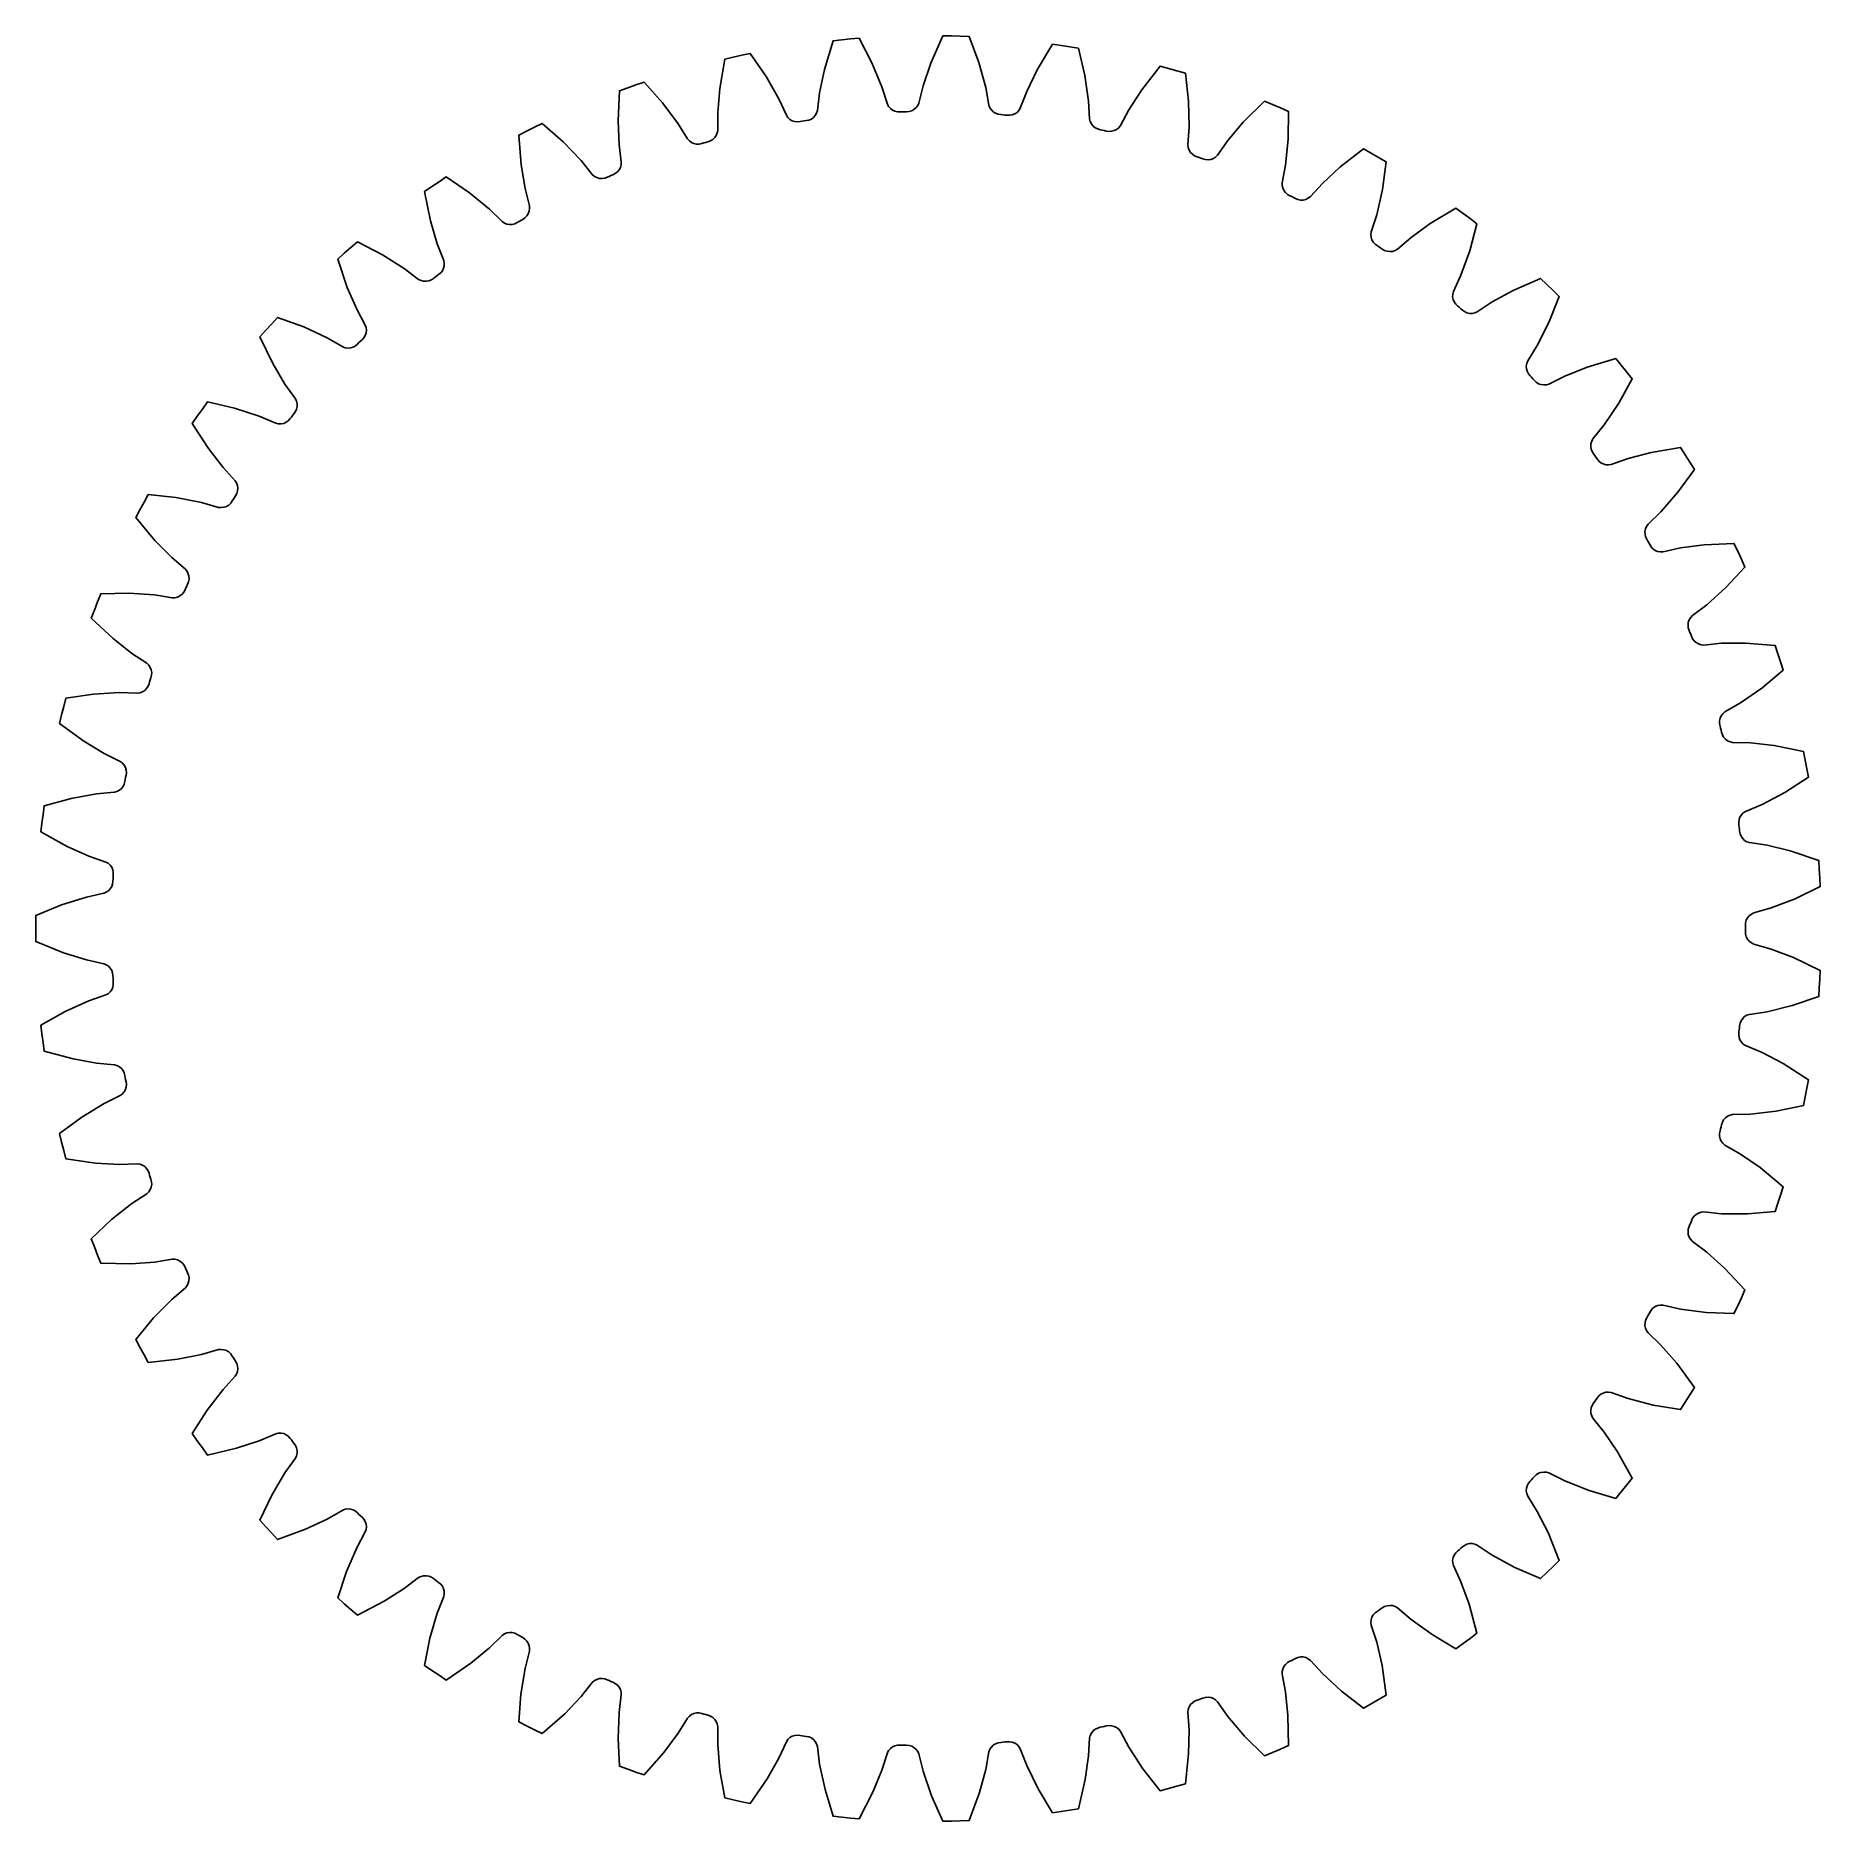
# Model space of a CAD drawing. Header units: millimetres. Extents: x -97 to 97, y -97 to 97.
import ezdxf

# ---------------------------------------------------------------- set-up
doc = ezdxf.new("R2010")
doc.units = ezdxf.units.MM
doc.layers.get('0').update_dxf_attribs({"linetype": 'CONTINUOUS'})

msp = doc.modelspace()

# ---------------------------------------------------------------- linework, layer by layer
msp.add_lwpolyline([(-79.76, -54.72), (-78.14, -52.18), (-76.43, -49.95), (-75.12, -48.51), (-74.97, -48.27), (-74.87, -47.99), (-74.83, -47.71), (-74.85, -47.42), (-74.94, -47.14), (-75.08, -46.88), (-75.2, -46.69), (-75.31, -46.5), (-75.43, -46.31), (-75.6, -46.07), (-75.81, -45.87), (-76.06, -45.72), (-76.33, -45.63), (-76.62, -45.59), (-76.91, -45.62), (-78.78, -46.16), (-81.32, -46.65), (-84.54, -47), (-84.99, -46.18), (-85.44, -45.34), (-85.88, -44.51), (-83.96, -42.18), (-81.99, -40.18), (-80.51, -38.92), (-80.33, -38.69), (-80.2, -38.43), (-80.12, -38.15), (-80.11, -37.86), (-80.16, -37.57), (-80.27, -37.3), (-80.36, -37.1), (-80.46, -36.89), (-80.55, -36.69), (-80.69, -36.43), (-80.87, -36.21), (-81.1, -36.03), (-81.36, -35.9), (-81.65, -35.83), (-81.94, -35.82), (-83.85, -36.13), (-86.43, -36.31), (-89.67, -36.26), (-90.02, -35.38), (-90.36, -34.5), (-90.7, -33.62), (-88.5, -31.54), (-86.31, -29.79), (-84.69, -28.73), (-84.48, -28.52), (-84.31, -28.28), (-84.2, -28.01), (-84.16, -27.73), (-84.17, -27.44), (-84.24, -27.15), (-84.31, -26.94), (-84.38, -26.73), (-84.45, -26.51), (-84.55, -26.24), (-84.71, -25.99), (-84.91, -25.79), (-85.16, -25.63), (-85.43, -25.53), (-85.72, -25.48), (-87.66, -25.55), (-90.24, -25.41), (-93.45, -24.96), (-93.69, -24.05), (-93.92, -23.13), (-94.14, -22.22), (-91.71, -20.43), (-89.31, -18.96), (-87.57, -18.1), (-87.34, -17.93), (-87.15, -17.71), (-87.01, -17.45), (-86.93, -17.17), (-86.9, -16.88), (-86.94, -16.6), (-86.98, -16.37), (-87.03, -16.15), (-87.07, -15.93), (-87.13, -15.65), (-87.26, -15.39), (-87.44, -15.16), (-87.66, -14.97), (-87.92, -14.83), (-88.2, -14.76), (-90.13, -14.58), (-92.68, -14.13), (-95.81, -13.29), (-95.93, -12.36), (-96.05, -11.42), (-96.16, -10.48), (-93.52, -9), (-90.97, -7.84), (-89.13, -7.2), (-88.88, -7.06), (-88.66, -6.86), (-88.49, -6.63), (-88.38, -6.36), (-88.32, -6.08), (-88.32, -5.79), (-88.34, -5.56), (-88.35, -5.34), (-88.36, -5.11), (-88.4, -4.82), (-88.49, -4.55), (-88.64, -4.3), (-88.84, -4.08), (-89.08, -3.92), (-89.34, -3.81), (-91.24, -3.39), (-93.71, -2.63), (-96.72, -1.42), (-96.72, -0.47), (-96.72, 0.47), (-96.72, 1.42), (-93.92, 2.56), (-91.24, 3.39), (-89.34, 3.81), (-89.08, 3.92), (-88.84, 4.08), (-88.64, 4.3), (-88.49, 4.55), (-88.4, 4.82), (-88.36, 5.11), (-88.35, 5.34), (-88.34, 5.56), (-88.32, 5.79), (-88.32, 6.08), (-88.38, 6.36), (-88.49, 6.63), (-88.66, 6.86), (-88.88, 7.06), (-89.13, 7.2), (-90.97, 7.84), (-93.33, 8.9), (-96.16, 10.48), (-96.05, 11.42), (-95.93, 12.36), (-95.81, 13.29), (-92.89, 14.08), (-90.13, 14.58), (-88.2, 14.76), (-87.92, 14.83), (-87.66, 14.97), (-87.44, 15.16), (-87.26, 15.39), (-87.13, 15.65), (-87.07, 15.93), (-87.03, 16.15), (-86.98, 16.37), (-86.94, 16.6), (-86.9, 16.88), (-86.93, 17.17), (-87.01, 17.45), (-87.15, 17.71), (-87.34, 17.93), (-87.57, 18.1), (-89.31, 18.96), (-91.52, 20.3), (-94.14, 22.22), (-93.92, 23.13), (-93.69, 24.05), (-93.45, 24.96), (-90.46, 25.39), (-87.66, 25.55), (-85.72, 25.48), (-85.43, 25.53), (-85.16, 25.63), (-84.91, 25.79), (-84.71, 25.99), (-84.55, 26.24), (-84.45, 26.51), (-84.38, 26.73), (-84.31, 26.94), (-84.24, 27.15), (-84.17, 27.44), (-84.16, 27.73), (-84.2, 28.01), (-84.31, 28.28), (-84.48, 28.52), (-84.69, 28.73), (-86.31, 29.79), (-88.34, 31.4), (-90.7, 33.62), (-90.36, 34.5), (-90.02, 35.38), (-89.67, 36.26), (-86.65, 36.31), (-83.85, 36.13), (-81.94, 35.82), (-81.65, 35.83), (-81.36, 35.9), (-81.1, 36.03), (-80.87, 36.21), (-80.69, 36.43), (-80.55, 36.69), (-80.46, 36.89), (-80.36, 37.1), (-80.27, 37.3), (-80.16, 37.57), (-80.11, 37.86), (-80.12, 38.15), (-80.2, 38.43), (-80.33, 38.69), (-80.51, 38.92), (-81.99, 40.18), (-83.81, 42.02), (-85.88, 44.51), (-85.44, 45.34), (-84.99, 46.18), (-84.54, 47), (-81.53, 46.69), (-78.78, 46.16), (-76.91, 45.62), (-76.62, 45.59), (-76.33, 45.63), (-76.06, 45.72), (-75.81, 45.87), (-75.6, 46.07), (-75.43, 46.31), (-75.31, 46.5), (-75.2, 46.69), (-75.08, 46.88), (-74.94, 47.14), (-74.85, 47.42), (-74.83, 47.71), (-74.87, 47.99), (-74.97, 48.27), (-75.12, 48.51), (-76.43, 49.95), (-78.01, 52), (-79.76, 54.72), (-79.22, 55.5), (-78.67, 56.27), (-78.12, 57.04), (-75.18, 56.35), (-72.51, 55.49), (-70.72, 54.73), (-70.44, 54.66), (-70.15, 54.66), (-69.86, 54.72), (-69.6, 54.84), (-69.36, 55.01), (-69.17, 55.23), (-69.03, 55.4), (-68.89, 55.58), (-68.75, 55.75), (-68.58, 55.99), (-68.46, 56.25), (-68.4, 56.54), (-68.4, 56.83), (-68.47, 57.11), (-68.59, 57.38), (-69.72, 58.96), (-71.03, 61.19), (-72.43, 64.11), (-71.8, 64.81), (-71.16, 65.51), (-70.52, 66.2), (-67.68, 65.16), (-65.14, 63.98), (-63.46, 63), (-63.19, 62.9), (-62.9, 62.87), (-62.61, 62.89), (-62.33, 62.98), (-62.08, 63.12), (-61.86, 63.31), (-61.7, 63.47), (-61.54, 63.62), (-61.37, 63.78), (-61.18, 63.99), (-61.03, 64.24), (-60.93, 64.52), (-60.9, 64.81), (-60.93, 65.1), (-61.02, 65.37), (-61.94, 67.08), (-62.97, 69.45), (-64, 72.52), (-63.29, 73.15), (-62.57, 73.76), (-61.85, 74.37), (-59.16, 72.99), (-56.79, 71.5), (-55.24, 70.32), (-54.98, 70.19), (-54.7, 70.12), (-54.41, 70.11), (-54.12, 70.16), (-53.85, 70.27), (-53.61, 70.43), (-53.43, 70.57), (-53.25, 70.7), (-53.07, 70.84), (-52.85, 71.02), (-52.67, 71.25), (-52.54, 71.52), (-52.47, 71.8), (-52.47, 72.09), (-52.52, 72.38), (-53.23, 74.18), (-53.96, 76.66), (-54.6, 79.84), (-53.82, 80.37), (-53.03, 80.89), (-52.24, 81.41), (-49.74, 79.71), (-47.57, 77.93), (-46.18, 76.58), (-45.94, 76.42), (-45.67, 76.31), (-45.38, 76.26), (-45.09, 76.28), (-44.81, 76.35), (-44.55, 76.49), (-44.35, 76.6), (-44.16, 76.71), (-43.96, 76.82), (-43.72, 76.98), (-43.51, 77.19), (-43.36, 77.43), (-43.25, 77.7), (-43.21, 77.99), (-43.23, 78.28), (-43.71, 80.16), (-44.13, 82.71), (-44.38, 85.94), (-43.54, 86.37), (-42.69, 86.8), (-41.84, 87.21), (-39.57, 85.21), (-37.63, 83.19), (-36.42, 81.67), (-36.2, 81.48), (-35.94, 81.34), (-35.66, 81.26), (-35.37, 81.24), (-35.08, 81.28), (-34.81, 81.38), (-34.6, 81.47), (-34.4, 81.56), (-34.19, 81.64), (-33.93, 81.77), (-33.7, 81.95), (-33.51, 82.17), (-33.38, 82.43), (-33.3, 82.71), (-33.28, 83), (-33.53, 84.93), (-33.63, 87.51), (-33.48, 90.75), (-32.59, 91.07), (-31.7, 91.38), (-30.81, 91.69), (-28.8, 89.43), (-27.12, 87.18), (-26.1, 85.53), (-25.91, 85.31), (-25.67, 85.14), (-25.41, 85.03), (-25.12, 84.97), (-24.83, 84.97), (-24.55, 85.04), (-24.33, 85.1), (-24.11, 85.16), (-23.9, 85.23), (-23.62, 85.32), (-23.37, 85.47), (-23.16, 85.67), (-22.99, 85.91), (-22.88, 86.18), (-22.83, 86.46), (-22.84, 88.4), (-22.62, 90.98), (-22.07, 94.17), (-21.15, 94.38), (-20.23, 94.59), (-19.31, 94.78), (-17.59, 92.29), (-16.2, 89.86), (-15.4, 88.09), (-15.23, 87.85), (-15.02, 87.65), (-14.77, 87.51), (-14.49, 87.41), (-14.2, 87.38), (-13.91, 87.41), (-13.69, 87.45), (-13.47, 87.48), (-13.24, 87.52), (-12.96, 87.57), (-12.69, 87.69), (-12.46, 87.86), (-12.26, 88.08), (-12.12, 88.33), (-12.03, 88.61), (-11.8, 90.54), (-11.27, 93.07), (-10.33, 96.17), (-9.39, 96.27), (-8.45, 96.36), (-7.51, 96.43), (-6.12, 93.76), (-5.04, 91.17), (-4.45, 89.31), (-4.32, 89.06), (-4.13, 88.83), (-3.9, 88.66), (-3.64, 88.53), (-3.35, 88.46), (-3.06, 88.46), (-2.84, 88.47), (-2.61, 88.47), (-2.39, 88.48), (-2.1, 88.5), (-1.82, 88.59), (-1.57, 88.73), (-1.35, 88.92), (-1.17, 89.15), (-1.05, 89.42), (-0.58, 91.3), (0.25, 93.75), (1.56, 96.71), (2.51, 96.69), (3.45, 96.66), (4.39, 96.63), (5.45, 93.8), (6.2, 91.09), (6.55, 89.18), (6.66, 88.91), (6.82, 88.67), (7.02, 88.46), (7.27, 88.31), (7.54, 88.21), (7.83, 88.17), (8.06, 88.15), (8.28, 88.12), (8.5, 88.1), (8.79, 88.09), (9.08, 88.14), (9.35, 88.25), (9.59, 88.41), (9.79, 88.62), (9.94, 88.87), (10.64, 90.68), (11.77, 93.01), (13.44, 95.79), (14.37, 95.65), (15.3, 95.51), (16.24, 95.35), (16.94, 92.42), (17.35, 89.64), (17.46, 87.7), (17.53, 87.42), (17.66, 87.16), (17.84, 86.93), (18.07, 86.74), (18.33, 86.61), (18.61, 86.53), (18.83, 86.49), (19.05, 86.44), (19.26, 86.39), (19.55, 86.34), (19.84, 86.36), (20.12, 86.43), (20.38, 86.56), (20.61, 86.75), (20.79, 86.97), (21.7, 88.69), (23.11, 90.86), (25.1, 93.41), (26.02, 93.16), (26.92, 92.9), (27.83, 92.64), (28.16, 89.63), (28.23, 86.83), (28.11, 84.89), (28.14, 84.6), (28.24, 84.33), (28.39, 84.08), (28.59, 83.87), (28.83, 83.7), (29.1, 83.59), (29.31, 83.52), (29.52, 83.44), (29.74, 83.37), (30.01, 83.29), (30.3, 83.26), (30.59, 83.3), (30.87, 83.4), (31.11, 83.56), (31.32, 83.76), (32.44, 85.35), (34.1, 87.33), (36.39, 89.62), (37.27, 89.26), (38.14, 88.89), (39, 88.51), (38.97, 85.49), (38.69, 82.7), (38.33, 80.79), (38.33, 80.5), (38.39, 80.22), (38.51, 79.95), (38.68, 79.72), (38.9, 79.53), (39.15, 79.38), (39.35, 79.28), (39.55, 79.18), (39.75, 79.08), (40.02, 78.97), (40.31, 78.91), (40.6, 78.91), (40.88, 78.98), (41.15, 79.1), (41.38, 79.28), (42.68, 80.71), (44.58, 82.47), (47.13, 84.47), (47.95, 84), (48.77, 83.53), (49.58, 83.05), (49.18, 80.06), (48.56, 77.32), (47.97, 75.47), (47.93, 75.18), (47.95, 74.89), (48.04, 74.61), (48.18, 74.36), (48.38, 74.14), (48.61, 73.97), (48.8, 73.85), (48.98, 73.72), (49.17, 73.6), (49.42, 73.45), (49.7, 73.36), (49.99, 73.32), (50.28, 73.35), (50.55, 73.44), (50.81, 73.59), (52.28, 74.86), (54.37, 76.37), (57.15, 78.03), (57.91, 77.47), (58.67, 76.9), (59.41, 76.33), (58.64, 73.41), (57.69, 70.77), (56.88, 69), (56.81, 68.72), (56.79, 68.43), (56.85, 68.15), (56.96, 67.88), (57.12, 67.64), (57.33, 67.44), (57.5, 67.29), (57.67, 67.14), (57.84, 67), (58.07, 66.82), (58.34, 66.69), (58.62, 66.63), (58.91, 66.62), (59.2, 66.68), (59.46, 66.79), (61.08, 67.87), (63.35, 69.11), (66.31, 70.42), (66.99, 69.77), (67.67, 69.11), (68.34, 68.45), (67.22, 65.64), (65.95, 63.14), (64.93, 61.49), (64.82, 61.22), (64.77, 60.93), (64.79, 60.64), (64.86, 60.36), (65, 60.1), (65.18, 59.88), (65.34, 59.71), (65.49, 59.55), (65.64, 59.38), (65.84, 59.18), (66.09, 59.02), (66.36, 58.92), (66.65, 58.88), (66.94, 58.9), (67.22, 58.98), (68.96, 59.85), (71.36, 60.8), (74.46, 61.74), (75.06, 61.01), (75.65, 60.27), (76.24, 59.53), (74.78, 56.89), (73.21, 54.56), (71.99, 53.05), (71.85, 52.79), (71.77, 52.51), (71.75, 52.22), (71.79, 51.93), (71.89, 51.66), (72.05, 51.41), (72.18, 51.23), (72.31, 51.05), (72.44, 50.86), (72.62, 50.64), (72.84, 50.45), (73.1, 50.32), (73.38, 50.24), (73.67, 50.22), (73.96, 50.27), (75.79, 50.92), (78.29, 51.57), (81.48, 52.12), (81.99, 51.32), (82.49, 50.52), (82.98, 49.71), (81.2, 47.27), (79.36, 45.15), (77.97, 43.8), (77.8, 43.56), (77.68, 43.29), (77.62, 43.01), (77.63, 42.72), (77.7, 42.43), (77.82, 42.17), (77.93, 41.97), (78.03, 41.78), (78.14, 41.58), (78.29, 41.33), (78.49, 41.12), (78.73, 40.95), (79, 40.84), (79.28, 40.79), (79.58, 40.8), (81.47, 41.22), (84.03, 41.56), (87.27, 41.71), (87.67, 40.86), (88.07, 40), (88.46, 39.14), (86.39, 36.93), (84.31, 35.05), (82.76, 33.89), (82.56, 33.67), (82.41, 33.42), (82.32, 33.14), (82.29, 32.85), (82.32, 32.56), (82.41, 32.29), (82.49, 32.08), (82.58, 31.87), (82.66, 31.66), (82.77, 31.39), (82.95, 31.16), (83.16, 30.97), (83.42, 30.82), (83.7, 30.74), (83.99, 30.71), (85.92, 30.9), (88.5, 30.92), (91.73, 30.67), (92.03, 29.77), (92.32, 28.87), (92.59, 27.97), (90.28, 26.03), (87.98, 24.43), (86.29, 23.46), (86.07, 23.27), (85.89, 23.04), (85.77, 22.78), (85.7, 22.49), (85.7, 22.2), (85.76, 21.92), (85.81, 21.7), (85.87, 21.48), (85.92, 21.26), (86.01, 20.98), (86.15, 20.73), (86.34, 20.51), (86.57, 20.34), (86.84, 20.22), (87.12, 20.16), (89.06, 20.1), (91.63, 19.81), (94.81, 19.16), (94.99, 18.24), (95.16, 17.31), (95.33, 16.38), (92.79, 14.74), (90.31, 13.43), (88.52, 12.68), (88.28, 12.52), (88.07, 12.31), (87.92, 12.06), (87.82, 11.79), (87.78, 11.5), (87.8, 11.21), (87.83, 10.99), (87.86, 10.77), (87.88, 10.54), (87.93, 10.26), (88.04, 9.99), (88.21, 9.75), (88.42, 9.54), (88.67, 9.39), (88.94, 9.3), (90.86, 9.01), (93.37, 8.4), (96.45, 7.37), (96.51, 6.43), (96.57, 5.48), (96.62, 4.54), (93.9, 3.23), (91.28, 2.23), (89.41, 1.7), (89.15, 1.57), (88.92, 1.39), (88.73, 1.17), (88.6, 0.91), (88.53, 0.63), (88.51, 0.34), (88.51, 0.11), (88.51, -0.11), (88.51, -0.34), (88.53, -0.63), (88.6, -0.91), (88.73, -1.17), (88.92, -1.39), (89.15, -1.57), (89.41, -1.7), (91.28, -2.23), (93.7, -3.14), (96.62, -4.54), (96.57, -5.48), (96.51, -6.43), (96.45, -7.37), (93.58, -8.34), (90.86, -9.01), (88.94, -9.3), (88.67, -9.39), (88.42, -9.54), (88.21, -9.75), (88.04, -9.99), (87.93, -10.26), (87.88, -10.54), (87.86, -10.77), (87.83, -10.99), (87.8, -11.21), (87.78, -11.5), (87.82, -11.79), (87.92, -12.06), (88.07, -12.31), (88.28, -12.52), (88.52, -12.68), (90.31, -13.43), (92.6, -14.63), (95.33, -16.38), (95.16, -17.31), (94.99, -18.24), (94.81, -19.16), (91.85, -19.77), (89.06, -20.1), (87.12, -20.16), (86.84, -20.22), (86.57, -20.34), (86.34, -20.51), (86.15, -20.73), (86.01, -20.98), (85.92, -21.26), (85.87, -21.48), (85.81, -21.7), (85.76, -21.92), (85.7, -22.2), (85.7, -22.49), (85.77, -22.78), (85.89, -23.04), (86.07, -23.27), (86.29, -23.46), (87.98, -24.43), (90.1, -25.9), (92.59, -27.97), (92.32, -28.87), (92.03, -29.77), (91.73, -30.67), (88.72, -30.91), (85.92, -30.9), (83.99, -30.71), (83.7, -30.74), (83.42, -30.82), (83.16, -30.97), (82.95, -31.16), (82.77, -31.39), (82.66, -31.66), (82.58, -31.87), (82.49, -32.08), (82.41, -32.29), (82.32, -32.56), (82.29, -32.85), (82.32, -33.14), (82.41, -33.42), (82.56, -33.67), (82.76, -33.89), (84.31, -35.05), (86.24, -36.78), (88.46, -39.14), (88.07, -40), (87.67, -40.86), (87.27, -41.71), (84.25, -41.58), (81.47, -41.22), (79.58, -40.8), (79.28, -40.79), (79, -40.84), (78.73, -40.95), (78.49, -41.12), (78.29, -41.33), (78.14, -41.58), (78.03, -41.78), (77.93, -41.97), (77.82, -42.17), (77.7, -42.43), (77.63, -42.72), (77.62, -43.01), (77.68, -43.29), (77.8, -43.56), (77.97, -43.8), (79.36, -45.15), (81.06, -47.09), (82.98, -49.71), (82.49, -50.52), (81.99, -51.32), (81.48, -52.12), (78.5, -51.62), (75.79, -50.92), (73.96, -50.27), (73.67, -50.22), (73.38, -50.24), (73.1, -50.32), (72.84, -50.45), (72.62, -50.64), (72.44, -50.86), (72.31, -51.05), (72.18, -51.23), (72.05, -51.41), (71.89, -51.66), (71.79, -51.93), (71.75, -52.22), (71.77, -52.51), (71.85, -52.79), (71.99, -53.05), (73.21, -54.56), (74.66, -56.7), (76.24, -59.53), (75.65, -60.27), (75.06, -61.01), (74.46, -61.74), (71.57, -60.87), (68.96, -59.85), (67.22, -58.98), (66.94, -58.9), (66.65, -58.88), (66.36, -58.92), (66.09, -59.02), (65.84, -59.18), (65.64, -59.38), (65.49, -59.55), (65.34, -59.71), (65.18, -59.88), (65, -60.1), (64.86, -60.36), (64.79, -60.64), (64.77, -60.93), (64.82, -61.22), (64.93, -61.49), (65.95, -63.14), (67.13, -65.44), (68.34, -68.45), (67.67, -69.11), (66.99, -69.77), (66.31, -70.42), (63.54, -69.21), (61.08, -67.87), (59.46, -66.79), (59.2, -66.68), (58.91, -66.62), (58.62, -66.63), (58.34, -66.69), (58.07, -66.82), (57.84, -67), (57.67, -67.14), (57.5, -67.29), (57.33, -67.44), (57.12, -67.64), (56.96, -67.88), (56.85, -68.15), (56.79, -68.43), (56.81, -68.72), (56.88, -69), (57.69, -70.77), (58.58, -73.2), (59.41, -76.33), (58.67, -76.9), (57.91, -77.47), (57.15, -78.03), (54.56, -76.49), (52.28, -74.86), (50.81, -73.59), (50.55, -73.44), (50.28, -73.35), (49.99, -73.32), (49.7, -73.36), (49.42, -73.45), (49.17, -73.6), (48.98, -73.72), (48.8, -73.85), (48.61, -73.97), (48.38, -74.14), (48.18, -74.36), (48.04, -74.61), (47.95, -74.89), (47.93, -75.18), (47.97, -75.47), (48.56, -77.32), (49.14, -79.84), (49.58, -83.05), (48.77, -83.53), (47.95, -84), (47.13, -84.47), (44.74, -82.62), (42.68, -80.71), (41.38, -79.28), (41.15, -79.1), (40.88, -78.98), (40.6, -78.91), (40.31, -78.91), (40.02, -78.97), (39.75, -79.08), (39.55, -79.18), (39.35, -79.28), (39.15, -79.38), (38.9, -79.53), (38.68, -79.72), (38.51, -79.95), (38.39, -80.22), (38.33, -80.5), (38.33, -80.79), (38.69, -82.7), (38.95, -85.27), (39, -88.51), (38.14, -88.89), (37.27, -89.26), (36.39, -89.62), (34.25, -87.49), (32.44, -85.35), (31.32, -83.76), (31.11, -83.56), (30.87, -83.4), (30.59, -83.3), (30.3, -83.26), (30.01, -83.29), (29.74, -83.37), (29.52, -83.44), (29.31, -83.52), (29.1, -83.59), (28.83, -83.7), (28.59, -83.87), (28.39, -84.08), (28.24, -84.33), (28.14, -84.6), (28.11, -84.89), (28.23, -86.83), (28.18, -89.41), (27.83, -92.64), (26.92, -92.9), (26.02, -93.16), (25.1, -93.41), (23.24, -91.03), (21.7, -88.69), (20.79, -86.97), (20.61, -86.75), (20.38, -86.56), (20.12, -86.43), (19.84, -86.36), (19.55, -86.34), (19.26, -86.39), (19.05, -86.44), (18.83, -86.49), (18.61, -86.53), (18.33, -86.61), (18.07, -86.74), (17.84, -86.93), (17.66, -87.16), (17.53, -87.42), (17.46, -87.7), (17.35, -89.64), (16.98, -92.2), (16.24, -95.35), (15.3, -95.51), (14.37, -95.65), (13.44, -95.79), (11.88, -93.2), (10.64, -90.68), (9.94, -88.87), (9.79, -88.62), (9.59, -88.41), (9.35, -88.25), (9.08, -88.14), (8.79, -88.09), (8.5, -88.1), (8.28, -88.12), (8.06, -88.15), (7.83, -88.17), (7.54, -88.21), (7.27, -88.31), (7.02, -88.46), (6.82, -88.67), (6.66, -88.91), (6.55, -89.18), (6.2, -91.09), (5.52, -93.59), (4.39, -96.63), (3.45, -96.66), (2.51, -96.69), (1.56, -96.71), (0.33, -93.95), (-0.58, -91.3), (-1.05, -89.42), (-1.17, -89.15), (-1.35, -88.92), (-1.57, -88.73), (-1.82, -88.59), (-2.1, -88.5), (-2.39, -88.48), (-2.61, -88.47), (-2.84, -88.47), (-3.06, -88.46), (-3.35, -88.46), (-3.64, -88.53), (-3.9, -88.66), (-4.13, -88.83), (-4.32, -89.06), (-4.45, -89.31), (-5.04, -91.17), (-6.02, -93.56), (-7.51, -96.43), (-8.45, -96.36), (-9.39, -96.27), (-10.33, -96.17), (-11.21, -93.28), (-11.8, -90.54), (-12.03, -88.61), (-12.12, -88.33), (-12.26, -88.08), (-12.46, -87.86), (-12.69, -87.69), (-12.96, -87.57), (-13.24, -87.52), (-13.47, -87.48), (-13.69, -87.45), (-13.91, -87.41), (-14.2, -87.38), (-14.49, -87.41), (-14.77, -87.51), (-15.02, -87.65), (-15.23, -87.85), (-15.4, -88.09), (-16.2, -89.86), (-17.48, -92.11), (-19.31, -94.78), (-20.23, -94.59), (-21.15, -94.38), (-22.07, -94.17), (-22.59, -91.2), (-22.84, -88.4), (-22.83, -86.46), (-22.88, -86.17), (-22.99, -85.91), (-23.16, -85.67), (-23.37, -85.47), (-23.62, -85.32), (-23.9, -85.23), (-24.11, -85.16), (-24.33, -85.1), (-24.55, -85.04), (-24.83, -84.97), (-25.12, -84.97), (-25.41, -85.03), (-25.67, -85.14), (-25.91, -85.31), (-26.1, -85.53), (-27.12, -87.18), (-28.66, -89.26), (-30.81, -91.69), (-31.7, -91.38), (-32.59, -91.07), (-33.48, -90.75), (-33.63, -87.73), (-33.53, -84.93), (-33.28, -83), (-33.3, -82.71), (-33.38, -82.43), (-33.51, -82.17), (-33.7, -81.95), (-33.93, -81.77), (-34.19, -81.64), (-34.4, -81.56), (-34.6, -81.47), (-34.81, -81.38), (-35.08, -81.28), (-35.37, -81.24), (-35.66, -81.26), (-35.94, -81.34), (-36.2, -81.48), (-36.42, -81.67), (-37.63, -83.19), (-39.41, -85.06), (-41.84, -87.21), (-42.69, -86.8), (-43.54, -86.37), (-44.38, -85.94), (-44.15, -82.93), (-43.71, -80.16), (-43.23, -78.28), (-43.21, -77.99), (-43.25, -77.7), (-43.36, -77.43), (-43.51, -77.19), (-43.72, -76.98), (-43.96, -76.82), (-44.16, -76.71), (-44.35, -76.6), (-44.55, -76.49), (-44.81, -76.35), (-45.09, -76.28), (-45.38, -76.26), (-45.67, -76.31), (-45.94, -76.42), (-46.18, -76.58), (-47.57, -77.93), (-49.57, -79.57), (-52.24, -81.41), (-53.03, -80.89), (-53.82, -80.37), (-54.6, -79.84), (-54.01, -76.88), (-53.23, -74.18), (-52.52, -72.38), (-52.47, -72.09), (-52.47, -71.8), (-52.54, -71.52), (-52.67, -71.25), (-52.85, -71.02), (-53.07, -70.84), (-53.25, -70.7), (-53.43, -70.57), (-53.61, -70.43), (-53.85, -70.27), (-54.12, -70.16), (-54.41, -70.11), (-54.7, -70.12), (-54.98, -70.19), (-55.24, -70.32), (-56.79, -71.5), (-58.97, -72.88), (-61.85, -74.37), (-62.57, -73.76), (-63.29, -73.15), (-64, -72.52), (-63.05, -69.66), (-61.94, -67.08), (-61.02, -65.37), (-60.93, -65.1), (-60.9, -64.81), (-60.93, -64.52), (-61.03, -64.24), (-61.18, -63.99), (-61.37, -63.78), (-61.54, -63.62), (-61.7, -63.47), (-61.86, -63.31), (-62.08, -63.12), (-62.33, -62.98), (-62.61, -62.89), (-62.9, -62.87), (-63.19, -62.9), (-63.46, -63), (-65.14, -63.98), (-67.48, -65.08), (-70.52, -66.2), (-71.16, -65.51), (-71.8, -64.81), (-72.43, -64.11), (-71.13, -61.38), (-69.72, -58.96), (-68.59, -57.38), (-68.47, -57.11), (-68.4, -56.83), (-68.4, -56.54), (-68.46, -56.25), (-68.58, -55.99), (-68.75, -55.75), (-68.89, -55.58), (-69.03, -55.4), (-69.17, -55.23), (-69.36, -55.01), (-69.6, -54.84), (-69.86, -54.72), (-70.15, -54.66), (-70.44, -54.66), (-70.72, -54.73), (-72.51, -55.49), (-74.97, -56.29), (-78.12, -57.04), (-78.67, -56.27), (-79.22, -55.5)], close=True)
msp.add_lwpolyline([(-79.76, -54.72), (-78.14, -52.18), (-76.43, -49.95), (-75.12, -48.51), (-74.97, -48.27), (-74.87, -47.99), (-74.83, -47.71), (-74.85, -47.42), (-74.94, -47.14), (-75.08, -46.88), (-75.2, -46.69), (-75.31, -46.5), (-75.43, -46.31), (-75.6, -46.07), (-75.81, -45.87), (-76.06, -45.72), (-76.33, -45.63), (-76.62, -45.59), (-76.91, -45.62), (-78.78, -46.16), (-81.32, -46.65), (-84.54, -47), (-84.99, -46.18), (-85.44, -45.34), (-85.88, -44.51), (-83.96, -42.18), (-81.99, -40.18), (-80.51, -38.92), (-80.33, -38.69), (-80.2, -38.43), (-80.12, -38.15), (-80.11, -37.86), (-80.16, -37.57), (-80.27, -37.3), (-80.36, -37.1), (-80.46, -36.89), (-80.55, -36.69), (-80.69, -36.43), (-80.87, -36.21), (-81.1, -36.03), (-81.36, -35.9), (-81.65, -35.83), (-81.94, -35.82), (-83.85, -36.13), (-86.43, -36.31), (-89.67, -36.26), (-90.02, -35.38), (-90.36, -34.5), (-90.7, -33.62), (-88.5, -31.54), (-86.31, -29.79), (-84.69, -28.73), (-84.48, -28.52), (-84.31, -28.28), (-84.2, -28.01), (-84.16, -27.73), (-84.17, -27.44), (-84.24, -27.15), (-84.31, -26.94), (-84.38, -26.73), (-84.45, -26.51), (-84.55, -26.24), (-84.71, -25.99), (-84.91, -25.79), (-85.16, -25.63), (-85.43, -25.53), (-85.72, -25.48), (-87.66, -25.55), (-90.24, -25.41), (-93.45, -24.96), (-93.69, -24.05), (-93.92, -23.13), (-94.14, -22.22), (-91.71, -20.43), (-89.31, -18.96), (-87.57, -18.1), (-87.34, -17.93), (-87.15, -17.71), (-87.01, -17.45), (-86.93, -17.17), (-86.9, -16.88), (-86.94, -16.6), (-86.98, -16.37), (-87.03, -16.15), (-87.07, -15.93), (-87.13, -15.65), (-87.26, -15.39), (-87.44, -15.16), (-87.66, -14.97), (-87.92, -14.83), (-88.2, -14.76), (-90.13, -14.58), (-92.68, -14.13), (-95.81, -13.29), (-95.93, -12.36), (-96.05, -11.42), (-96.16, -10.48), (-93.52, -9), (-90.97, -7.84), (-89.13, -7.2), (-88.88, -7.06), (-88.66, -6.86), (-88.49, -6.63), (-88.38, -6.36), (-88.32, -6.08), (-88.32, -5.79), (-88.34, -5.56), (-88.35, -5.34), (-88.36, -5.11), (-88.4, -4.82), (-88.49, -4.55), (-88.64, -4.3), (-88.84, -4.08), (-89.08, -3.92), (-89.34, -3.81), (-91.24, -3.39), (-93.71, -2.63), (-96.72, -1.42), (-96.72, -0.47), (-96.72, 0.47), (-96.72, 1.42), (-93.92, 2.56), (-91.24, 3.39), (-89.34, 3.81), (-89.08, 3.92), (-88.84, 4.08), (-88.64, 4.3), (-88.49, 4.55), (-88.4, 4.82), (-88.36, 5.11), (-88.35, 5.34), (-88.34, 5.56), (-88.32, 5.79), (-88.32, 6.08), (-88.38, 6.36), (-88.49, 6.63), (-88.66, 6.86), (-88.88, 7.06), (-89.13, 7.2), (-90.97, 7.84), (-93.33, 8.9), (-96.16, 10.48), (-96.05, 11.42), (-95.93, 12.36), (-95.81, 13.29), (-92.89, 14.08), (-90.13, 14.58), (-88.2, 14.76), (-87.92, 14.83), (-87.66, 14.97), (-87.44, 15.16), (-87.26, 15.39), (-87.13, 15.65), (-87.07, 15.93), (-87.03, 16.15), (-86.98, 16.37), (-86.94, 16.6), (-86.9, 16.88), (-86.93, 17.17), (-87.01, 17.45), (-87.15, 17.71), (-87.34, 17.93), (-87.57, 18.1), (-89.31, 18.96), (-91.52, 20.3), (-94.14, 22.22), (-93.92, 23.13), (-93.69, 24.05), (-93.45, 24.96), (-90.46, 25.39), (-87.66, 25.55), (-85.72, 25.48), (-85.43, 25.53), (-85.16, 25.63), (-84.91, 25.79), (-84.71, 25.99), (-84.55, 26.24), (-84.45, 26.51), (-84.38, 26.73), (-84.31, 26.94), (-84.24, 27.15), (-84.17, 27.44), (-84.16, 27.73), (-84.2, 28.01), (-84.31, 28.28), (-84.48, 28.52), (-84.69, 28.73), (-86.31, 29.79), (-88.34, 31.4), (-90.7, 33.62), (-90.36, 34.5), (-90.02, 35.38), (-89.67, 36.26), (-86.65, 36.31), (-83.85, 36.13), (-81.94, 35.82), (-81.65, 35.83), (-81.36, 35.9), (-81.1, 36.03), (-80.87, 36.21), (-80.69, 36.43), (-80.55, 36.69), (-80.46, 36.89), (-80.36, 37.1), (-80.27, 37.3), (-80.16, 37.57), (-80.11, 37.86), (-80.12, 38.15), (-80.2, 38.43), (-80.33, 38.69), (-80.51, 38.92), (-81.99, 40.18), (-83.81, 42.02), (-85.88, 44.51), (-85.44, 45.34), (-84.99, 46.18), (-84.54, 47), (-81.53, 46.69), (-78.78, 46.16), (-76.91, 45.62), (-76.62, 45.59), (-76.33, 45.63), (-76.06, 45.72), (-75.81, 45.87), (-75.6, 46.07), (-75.43, 46.31), (-75.31, 46.5), (-75.2, 46.69), (-75.08, 46.88), (-74.94, 47.14), (-74.85, 47.42), (-74.83, 47.71), (-74.87, 47.99), (-74.97, 48.27), (-75.12, 48.51), (-76.43, 49.95), (-78.01, 52), (-79.76, 54.72), (-79.22, 55.5), (-78.67, 56.27), (-78.12, 57.04), (-75.18, 56.35), (-72.51, 55.49), (-70.72, 54.73), (-70.44, 54.66), (-70.15, 54.66), (-69.86, 54.72), (-69.6, 54.84), (-69.36, 55.01), (-69.17, 55.23), (-69.03, 55.4), (-68.89, 55.58), (-68.75, 55.75), (-68.58, 55.99), (-68.46, 56.25), (-68.4, 56.54), (-68.4, 56.83), (-68.47, 57.11), (-68.59, 57.38), (-69.72, 58.96), (-71.03, 61.19), (-72.43, 64.11), (-71.8, 64.81), (-71.16, 65.51), (-70.52, 66.2), (-67.68, 65.16), (-65.14, 63.98), (-63.46, 63), (-63.19, 62.9), (-62.9, 62.87), (-62.61, 62.89), (-62.33, 62.98), (-62.08, 63.12), (-61.86, 63.31), (-61.7, 63.47), (-61.54, 63.62), (-61.37, 63.78), (-61.18, 63.99), (-61.03, 64.24), (-60.93, 64.52), (-60.9, 64.81), (-60.93, 65.1), (-61.02, 65.37), (-61.94, 67.08), (-62.97, 69.45), (-64, 72.52), (-63.29, 73.15), (-62.57, 73.76), (-61.85, 74.37), (-59.16, 72.99), (-56.79, 71.5), (-55.24, 70.32), (-54.98, 70.19), (-54.7, 70.12), (-54.41, 70.11), (-54.12, 70.16), (-53.85, 70.27), (-53.61, 70.43), (-53.43, 70.57), (-53.25, 70.7), (-53.07, 70.84), (-52.85, 71.02), (-52.67, 71.25), (-52.54, 71.52), (-52.47, 71.8), (-52.47, 72.09), (-52.52, 72.38), (-53.23, 74.18), (-53.96, 76.66), (-54.6, 79.84), (-53.82, 80.37), (-53.03, 80.89), (-52.24, 81.41), (-49.74, 79.71), (-47.57, 77.93), (-46.18, 76.58), (-45.94, 76.42), (-45.67, 76.31), (-45.38, 76.26), (-45.09, 76.28), (-44.81, 76.35), (-44.55, 76.49), (-44.35, 76.6), (-44.16, 76.71), (-43.96, 76.82), (-43.72, 76.98), (-43.51, 77.19), (-43.36, 77.43), (-43.25, 77.7), (-43.21, 77.99), (-43.23, 78.28), (-43.71, 80.16), (-44.13, 82.71), (-44.38, 85.94), (-43.54, 86.37), (-42.69, 86.8), (-41.84, 87.21), (-39.57, 85.21), (-37.63, 83.19), (-36.42, 81.67), (-36.2, 81.48), (-35.94, 81.34), (-35.66, 81.26), (-35.37, 81.24), (-35.08, 81.28), (-34.81, 81.38), (-34.6, 81.47), (-34.4, 81.56), (-34.19, 81.64), (-33.93, 81.77), (-33.7, 81.95), (-33.51, 82.17), (-33.38, 82.43), (-33.3, 82.71), (-33.28, 83), (-33.53, 84.93), (-33.63, 87.51), (-33.48, 90.75), (-32.59, 91.07), (-31.7, 91.38), (-30.81, 91.69), (-28.8, 89.43), (-27.12, 87.18), (-26.1, 85.53), (-25.91, 85.31), (-25.67, 85.14), (-25.41, 85.03), (-25.12, 84.97), (-24.83, 84.97), (-24.55, 85.04), (-24.33, 85.1), (-24.11, 85.16), (-23.9, 85.23), (-23.62, 85.32), (-23.37, 85.47), (-23.16, 85.67), (-22.99, 85.91), (-22.88, 86.18), (-22.83, 86.46), (-22.84, 88.4), (-22.62, 90.98), (-22.07, 94.17), (-21.15, 94.38), (-20.23, 94.59), (-19.31, 94.78), (-17.59, 92.29), (-16.2, 89.86), (-15.4, 88.09), (-15.23, 87.85), (-15.02, 87.65), (-14.77, 87.51), (-14.49, 87.41), (-14.2, 87.38), (-13.91, 87.41), (-13.69, 87.45), (-13.47, 87.48), (-13.24, 87.52), (-12.96, 87.57), (-12.69, 87.69), (-12.46, 87.86), (-12.26, 88.08), (-12.12, 88.33), (-12.03, 88.61), (-11.8, 90.54), (-11.27, 93.07), (-10.33, 96.17), (-9.39, 96.27), (-8.45, 96.36), (-7.51, 96.43), (-6.12, 93.76), (-5.04, 91.17), (-4.45, 89.31), (-4.32, 89.06), (-4.13, 88.83), (-3.9, 88.66), (-3.64, 88.53), (-3.35, 88.46), (-3.06, 88.46), (-2.84, 88.47), (-2.61, 88.47), (-2.39, 88.48), (-2.1, 88.5), (-1.82, 88.59), (-1.57, 88.73), (-1.35, 88.92), (-1.17, 89.15), (-1.05, 89.42), (-0.58, 91.3), (0.25, 93.75), (1.56, 96.71), (2.51, 96.69), (3.45, 96.66), (4.39, 96.63), (5.45, 93.8), (6.2, 91.09), (6.55, 89.18), (6.66, 88.91), (6.82, 88.67), (7.02, 88.46), (7.27, 88.31), (7.54, 88.21), (7.83, 88.17), (8.06, 88.15), (8.28, 88.12), (8.5, 88.1), (8.79, 88.09), (9.08, 88.14), (9.35, 88.25), (9.59, 88.41), (9.79, 88.62), (9.94, 88.87), (10.64, 90.68), (11.77, 93.01), (13.44, 95.79), (14.37, 95.65), (15.3, 95.51), (16.24, 95.35), (16.94, 92.42), (17.35, 89.64), (17.46, 87.7), (17.53, 87.42), (17.66, 87.16), (17.84, 86.93), (18.07, 86.74), (18.33, 86.61), (18.61, 86.53), (18.83, 86.49), (19.05, 86.44), (19.26, 86.39), (19.55, 86.34), (19.84, 86.36), (20.12, 86.43), (20.38, 86.56), (20.61, 86.75), (20.79, 86.97), (21.7, 88.69), (23.11, 90.86), (25.1, 93.41), (26.02, 93.16), (26.92, 92.9), (27.83, 92.64), (28.16, 89.63), (28.23, 86.83), (28.11, 84.89), (28.14, 84.6), (28.24, 84.33), (28.39, 84.08), (28.59, 83.87), (28.83, 83.7), (29.1, 83.59), (29.31, 83.52), (29.52, 83.44), (29.74, 83.37), (30.01, 83.29), (30.3, 83.26), (30.59, 83.3), (30.87, 83.4), (31.11, 83.56), (31.32, 83.76), (32.44, 85.35), (34.1, 87.33), (36.39, 89.62), (37.27, 89.26), (38.14, 88.89), (39, 88.51), (38.97, 85.49), (38.69, 82.7), (38.33, 80.79), (38.33, 80.5), (38.39, 80.22), (38.51, 79.95), (38.68, 79.72), (38.9, 79.53), (39.15, 79.38), (39.35, 79.28), (39.55, 79.18), (39.75, 79.08), (40.02, 78.97), (40.31, 78.91), (40.6, 78.91), (40.88, 78.98), (41.15, 79.1), (41.38, 79.28), (42.68, 80.71), (44.58, 82.47), (47.13, 84.47), (47.95, 84), (48.77, 83.53), (49.58, 83.05), (49.18, 80.06), (48.56, 77.32), (47.97, 75.47), (47.93, 75.18), (47.95, 74.89), (48.04, 74.61), (48.18, 74.36), (48.38, 74.14), (48.61, 73.97), (48.8, 73.85), (48.98, 73.72), (49.17, 73.6), (49.42, 73.45), (49.7, 73.36), (49.99, 73.32), (50.28, 73.35), (50.55, 73.44), (50.81, 73.59), (52.28, 74.86), (54.37, 76.37), (57.15, 78.03), (57.91, 77.47), (58.67, 76.9), (59.41, 76.33), (58.64, 73.41), (57.69, 70.77), (56.88, 69), (56.81, 68.72), (56.79, 68.43), (56.85, 68.15), (56.96, 67.88), (57.12, 67.64), (57.33, 67.44), (57.5, 67.29), (57.67, 67.14), (57.84, 67), (58.07, 66.82), (58.34, 66.69), (58.62, 66.63), (58.91, 66.62), (59.2, 66.68), (59.46, 66.79), (61.08, 67.87), (63.35, 69.11), (66.31, 70.42), (66.99, 69.77), (67.67, 69.11), (68.34, 68.45), (67.22, 65.64), (65.95, 63.14), (64.93, 61.49), (64.82, 61.22), (64.77, 60.93), (64.79, 60.64), (64.86, 60.36), (65, 60.1), (65.18, 59.88), (65.34, 59.71), (65.49, 59.55), (65.64, 59.38), (65.84, 59.18), (66.09, 59.02), (66.36, 58.92), (66.65, 58.88), (66.94, 58.9), (67.22, 58.98), (68.96, 59.85), (71.36, 60.8), (74.46, 61.74), (75.06, 61.01), (75.65, 60.27), (76.24, 59.53), (74.78, 56.89), (73.21, 54.56), (71.99, 53.05), (71.85, 52.79), (71.77, 52.51), (71.75, 52.22), (71.79, 51.93), (71.89, 51.66), (72.05, 51.41), (72.18, 51.23), (72.31, 51.05), (72.44, 50.86), (72.62, 50.64), (72.84, 50.45), (73.1, 50.32), (73.38, 50.24), (73.67, 50.22), (73.96, 50.27), (75.79, 50.92), (78.29, 51.57), (81.48, 52.12), (81.99, 51.32), (82.49, 50.52), (82.98, 49.71), (81.2, 47.27), (79.36, 45.15), (77.97, 43.8), (77.8, 43.56), (77.68, 43.29), (77.62, 43.01), (77.63, 42.72), (77.7, 42.43), (77.82, 42.17), (77.93, 41.97), (78.03, 41.78), (78.14, 41.58), (78.29, 41.33), (78.49, 41.12), (78.73, 40.95), (79, 40.84), (79.28, 40.79), (79.58, 40.8), (81.47, 41.22), (84.03, 41.56), (87.27, 41.71), (87.67, 40.86), (88.07, 40), (88.46, 39.14), (86.39, 36.93), (84.31, 35.05), (82.76, 33.89), (82.56, 33.67), (82.41, 33.42), (82.32, 33.14), (82.29, 32.85), (82.32, 32.56), (82.41, 32.29), (82.49, 32.08), (82.58, 31.87), (82.66, 31.66), (82.77, 31.39), (82.95, 31.16), (83.16, 30.97), (83.42, 30.82), (83.7, 30.74), (83.99, 30.71), (85.92, 30.9), (88.5, 30.92), (91.73, 30.67), (92.03, 29.77), (92.32, 28.87), (92.59, 27.97), (90.28, 26.03), (87.98, 24.43), (86.29, 23.46), (86.07, 23.27), (85.89, 23.04), (85.77, 22.78), (85.7, 22.49), (85.7, 22.2), (85.76, 21.92), (85.81, 21.7), (85.87, 21.48), (85.92, 21.26), (86.01, 20.98), (86.15, 20.73), (86.34, 20.51), (86.57, 20.34), (86.84, 20.22), (87.12, 20.16), (89.06, 20.1), (91.63, 19.81), (94.81, 19.16), (94.99, 18.24), (95.16, 17.31), (95.33, 16.38), (92.79, 14.74), (90.31, 13.43), (88.52, 12.68), (88.28, 12.52), (88.07, 12.31), (87.92, 12.06), (87.82, 11.79), (87.78, 11.5), (87.8, 11.21), (87.83, 10.99), (87.86, 10.77), (87.88, 10.54), (87.93, 10.26), (88.04, 9.99), (88.21, 9.75), (88.42, 9.54), (88.67, 9.39), (88.94, 9.3), (90.86, 9.01), (93.37, 8.4), (96.45, 7.37), (96.51, 6.43), (96.57, 5.48), (96.62, 4.54), (93.9, 3.23), (91.28, 2.23), (89.41, 1.7), (89.15, 1.57), (88.92, 1.39), (88.73, 1.17), (88.6, 0.91), (88.53, 0.63), (88.51, 0.34), (88.51, 0.11), (88.51, -0.11), (88.51, -0.34), (88.53, -0.63), (88.6, -0.91), (88.73, -1.17), (88.92, -1.39), (89.15, -1.57), (89.41, -1.7), (91.28, -2.23), (93.7, -3.14), (96.62, -4.54), (96.57, -5.48), (96.51, -6.43), (96.45, -7.37), (93.58, -8.34), (90.86, -9.01), (88.94, -9.3), (88.67, -9.39), (88.42, -9.54), (88.21, -9.75), (88.04, -9.99), (87.93, -10.26), (87.88, -10.54), (87.86, -10.77), (87.83, -10.99), (87.8, -11.21), (87.78, -11.5), (87.82, -11.79), (87.92, -12.06), (88.07, -12.31), (88.28, -12.52), (88.52, -12.68), (90.31, -13.43), (92.6, -14.63), (95.33, -16.38), (95.16, -17.31), (94.99, -18.24), (94.81, -19.16), (91.85, -19.77), (89.06, -20.1), (87.12, -20.16), (86.84, -20.22), (86.57, -20.34), (86.34, -20.51), (86.15, -20.73), (86.01, -20.98), (85.92, -21.26), (85.87, -21.48), (85.81, -21.7), (85.76, -21.92), (85.7, -22.2), (85.7, -22.49), (85.77, -22.78), (85.89, -23.04), (86.07, -23.27), (86.29, -23.46), (87.98, -24.43), (90.1, -25.9), (92.59, -27.97), (92.32, -28.87), (92.03, -29.77), (91.73, -30.67), (88.72, -30.91), (85.92, -30.9), (83.99, -30.71), (83.7, -30.74), (83.42, -30.82), (83.16, -30.97), (82.95, -31.16), (82.77, -31.39), (82.66, -31.66), (82.58, -31.87), (82.49, -32.08), (82.41, -32.29), (82.32, -32.56), (82.29, -32.85), (82.32, -33.14), (82.41, -33.42), (82.56, -33.67), (82.76, -33.89), (84.31, -35.05), (86.24, -36.78), (88.46, -39.14), (88.07, -40), (87.67, -40.86), (87.27, -41.71), (84.25, -41.58), (81.47, -41.22), (79.58, -40.8), (79.28, -40.79), (79, -40.84), (78.73, -40.95), (78.49, -41.12), (78.29, -41.33), (78.14, -41.58), (78.03, -41.78), (77.93, -41.97), (77.82, -42.17), (77.7, -42.43), (77.63, -42.72), (77.62, -43.01), (77.68, -43.29), (77.8, -43.56), (77.97, -43.8), (79.36, -45.15), (81.06, -47.09), (82.98, -49.71), (82.49, -50.52), (81.99, -51.32), (81.48, -52.12), (78.5, -51.62), (75.79, -50.92), (73.96, -50.27), (73.67, -50.22), (73.38, -50.24), (73.1, -50.32), (72.84, -50.45), (72.62, -50.64), (72.44, -50.86), (72.31, -51.05), (72.18, -51.23), (72.05, -51.41), (71.89, -51.66), (71.79, -51.93), (71.75, -52.22), (71.77, -52.51), (71.85, -52.79), (71.99, -53.05), (73.21, -54.56), (74.66, -56.7), (76.24, -59.53), (75.65, -60.27), (75.06, -61.01), (74.46, -61.74), (71.57, -60.87), (68.96, -59.85), (67.22, -58.98), (66.94, -58.9), (66.65, -58.88), (66.36, -58.92), (66.09, -59.02), (65.84, -59.18), (65.64, -59.38), (65.49, -59.55), (65.34, -59.71), (65.18, -59.88), (65, -60.1), (64.86, -60.36), (64.79, -60.64), (64.77, -60.93), (64.82, -61.22), (64.93, -61.49), (65.95, -63.14), (67.13, -65.44), (68.34, -68.45), (67.67, -69.11), (66.99, -69.77), (66.31, -70.42), (63.54, -69.21), (61.08, -67.87), (59.46, -66.79), (59.2, -66.68), (58.91, -66.62), (58.62, -66.63), (58.34, -66.69), (58.07, -66.82), (57.84, -67), (57.67, -67.14), (57.5, -67.29), (57.33, -67.44), (57.12, -67.64), (56.96, -67.88), (56.85, -68.15), (56.79, -68.43), (56.81, -68.72), (56.88, -69), (57.69, -70.77), (58.58, -73.2), (59.41, -76.33), (58.67, -76.9), (57.91, -77.47), (57.15, -78.03), (54.56, -76.49), (52.28, -74.86), (50.81, -73.59), (50.55, -73.44), (50.28, -73.35), (49.99, -73.32), (49.7, -73.36), (49.42, -73.45), (49.17, -73.6), (48.98, -73.72), (48.8, -73.85), (48.61, -73.97), (48.38, -74.14), (48.18, -74.36), (48.04, -74.61), (47.95, -74.89), (47.93, -75.18), (47.97, -75.47), (48.56, -77.32), (49.14, -79.84), (49.58, -83.05), (48.77, -83.53), (47.95, -84), (47.13, -84.47), (44.74, -82.62), (42.68, -80.71), (41.38, -79.28), (41.15, -79.1), (40.88, -78.98), (40.6, -78.91), (40.31, -78.91), (40.02, -78.97), (39.75, -79.08), (39.55, -79.18), (39.35, -79.28), (39.15, -79.38), (38.9, -79.53), (38.68, -79.72), (38.51, -79.95), (38.39, -80.22), (38.33, -80.5), (38.33, -80.79), (38.69, -82.7), (38.95, -85.27), (39, -88.51), (38.14, -88.89), (37.27, -89.26), (36.39, -89.62), (34.25, -87.49), (32.44, -85.35), (31.32, -83.76), (31.11, -83.56), (30.87, -83.4), (30.59, -83.3), (30.3, -83.26), (30.01, -83.29), (29.74, -83.37), (29.52, -83.44), (29.31, -83.52), (29.1, -83.59), (28.83, -83.7), (28.59, -83.87), (28.39, -84.08), (28.24, -84.33), (28.14, -84.6), (28.11, -84.89), (28.23, -86.83), (28.18, -89.41), (27.83, -92.64), (26.92, -92.9), (26.02, -93.16), (25.1, -93.41), (23.24, -91.03), (21.7, -88.69), (20.79, -86.97), (20.61, -86.75), (20.38, -86.56), (20.12, -86.43), (19.84, -86.36), (19.55, -86.34), (19.26, -86.39), (19.05, -86.44), (18.83, -86.49), (18.61, -86.53), (18.33, -86.61), (18.07, -86.74), (17.84, -86.93), (17.66, -87.16), (17.53, -87.42), (17.46, -87.7), (17.35, -89.64), (16.98, -92.2), (16.24, -95.35), (15.3, -95.51), (14.37, -95.65), (13.44, -95.79), (11.88, -93.2), (10.64, -90.68), (9.94, -88.87), (9.79, -88.62), (9.59, -88.41), (9.35, -88.25), (9.08, -88.14), (8.79, -88.09), (8.5, -88.1), (8.28, -88.12), (8.06, -88.15), (7.83, -88.17), (7.54, -88.21), (7.27, -88.31), (7.02, -88.46), (6.82, -88.67), (6.66, -88.91), (6.55, -89.18), (6.2, -91.09), (5.52, -93.59), (4.39, -96.63), (3.45, -96.66), (2.51, -96.69), (1.56, -96.71), (0.33, -93.95), (-0.58, -91.3), (-1.05, -89.42), (-1.17, -89.15), (-1.35, -88.92), (-1.57, -88.73), (-1.82, -88.59), (-2.1, -88.5), (-2.39, -88.48), (-2.61, -88.47), (-2.84, -88.47), (-3.06, -88.46), (-3.35, -88.46), (-3.64, -88.53), (-3.9, -88.66), (-4.13, -88.83), (-4.32, -89.06), (-4.45, -89.31), (-5.04, -91.17), (-6.02, -93.56), (-7.51, -96.43), (-8.45, -96.36), (-9.39, -96.27), (-10.33, -96.17), (-11.21, -93.28), (-11.8, -90.54), (-12.03, -88.61), (-12.12, -88.33), (-12.26, -88.08), (-12.46, -87.86), (-12.69, -87.69), (-12.96, -87.57), (-13.24, -87.52), (-13.47, -87.48), (-13.69, -87.45), (-13.91, -87.41), (-14.2, -87.38), (-14.49, -87.41), (-14.77, -87.51), (-15.02, -87.65), (-15.23, -87.85), (-15.4, -88.09), (-16.2, -89.86), (-17.48, -92.11), (-19.31, -94.78), (-20.23, -94.59), (-21.15, -94.38), (-22.07, -94.17), (-22.59, -91.2), (-22.84, -88.4), (-22.83, -86.46), (-22.88, -86.17), (-22.99, -85.91), (-23.16, -85.67), (-23.37, -85.47), (-23.62, -85.32), (-23.9, -85.23), (-24.11, -85.16), (-24.33, -85.1), (-24.55, -85.04), (-24.83, -84.97), (-25.12, -84.97), (-25.41, -85.03), (-25.67, -85.14), (-25.91, -85.31), (-26.1, -85.53), (-27.12, -87.18), (-28.66, -89.26), (-30.81, -91.69), (-31.7, -91.38), (-32.59, -91.07), (-33.48, -90.75), (-33.63, -87.73), (-33.53, -84.93), (-33.28, -83), (-33.3, -82.71), (-33.38, -82.43), (-33.51, -82.17), (-33.7, -81.95), (-33.93, -81.77), (-34.19, -81.64), (-34.4, -81.56), (-34.6, -81.47), (-34.81, -81.38), (-35.08, -81.28), (-35.37, -81.24), (-35.66, -81.26), (-35.94, -81.34), (-36.2, -81.48), (-36.42, -81.67), (-37.63, -83.19), (-39.41, -85.06), (-41.84, -87.21), (-42.69, -86.8), (-43.54, -86.37), (-44.38, -85.94), (-44.15, -82.93), (-43.71, -80.16), (-43.23, -78.28), (-43.21, -77.99), (-43.25, -77.7), (-43.36, -77.43), (-43.51, -77.19), (-43.72, -76.98), (-43.96, -76.82), (-44.16, -76.71), (-44.35, -76.6), (-44.55, -76.49), (-44.81, -76.35), (-45.09, -76.28), (-45.38, -76.26), (-45.67, -76.31), (-45.94, -76.42), (-46.18, -76.58), (-47.57, -77.93), (-49.57, -79.57), (-52.24, -81.41), (-53.03, -80.89), (-53.82, -80.37), (-54.6, -79.84), (-54.01, -76.88), (-53.23, -74.18), (-52.52, -72.38), (-52.47, -72.09), (-52.47, -71.8), (-52.54, -71.52), (-52.67, -71.25), (-52.85, -71.02), (-53.07, -70.84), (-53.25, -70.7), (-53.43, -70.57), (-53.61, -70.43), (-53.85, -70.27), (-54.12, -70.16), (-54.41, -70.11), (-54.7, -70.12), (-54.98, -70.19), (-55.24, -70.32), (-56.79, -71.5), (-58.97, -72.88), (-61.85, -74.37), (-62.57, -73.76), (-63.29, -73.15), (-64, -72.52), (-63.05, -69.66), (-61.94, -67.08), (-61.02, -65.37), (-60.93, -65.1), (-60.9, -64.81), (-60.93, -64.52), (-61.03, -64.24), (-61.18, -63.99), (-61.37, -63.78), (-61.54, -63.62), (-61.7, -63.47), (-61.86, -63.31), (-62.08, -63.12), (-62.33, -62.98), (-62.61, -62.89), (-62.9, -62.87), (-63.19, -62.9), (-63.46, -63), (-65.14, -63.98), (-67.48, -65.08), (-70.52, -66.2), (-71.16, -65.51), (-71.8, -64.81), (-72.43, -64.11), (-71.13, -61.38), (-69.72, -58.96), (-68.59, -57.38), (-68.47, -57.11), (-68.4, -56.83), (-68.4, -56.54), (-68.46, -56.25), (-68.58, -55.99), (-68.75, -55.75), (-68.89, -55.58), (-69.03, -55.4), (-69.17, -55.23), (-69.36, -55.01), (-69.6, -54.84), (-69.86, -54.72), (-70.15, -54.66), (-70.44, -54.66), (-70.72, -54.73), (-72.51, -55.49), (-74.97, -56.29), (-78.12, -57.04), (-78.67, -56.27), (-79.22, -55.5)], close=True)

doc.saveas('drawing.dxf')
